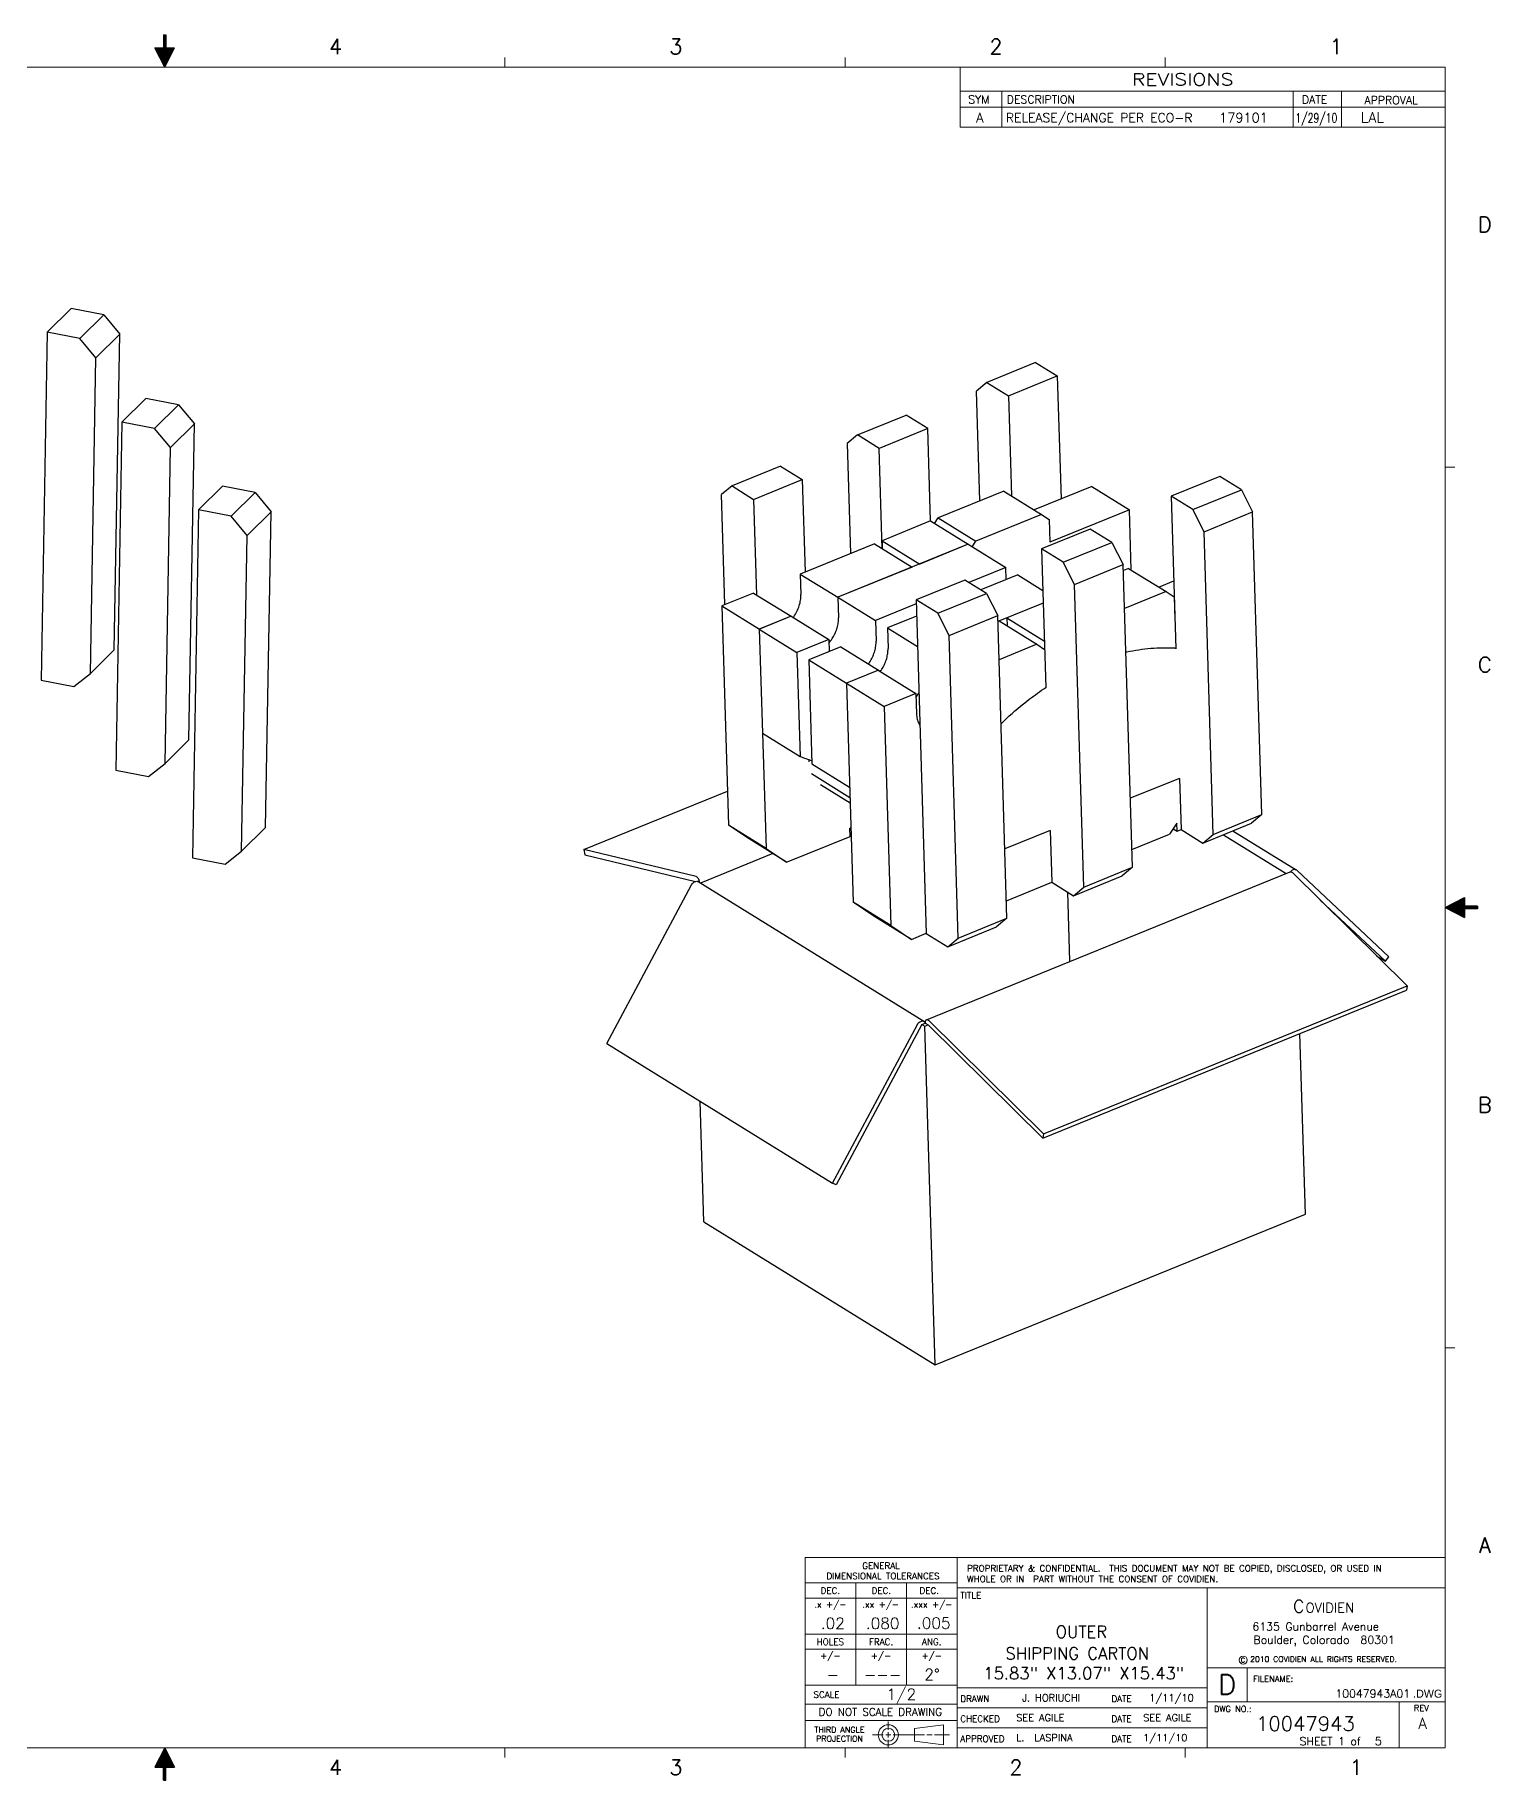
# Model space of a CAD drawing. Header units: inches. Extents: x 0.4 to 33.6, y 0.1 to 21.9.
# Drawn here: x 15.38 to 33.56, y 0.1 to 21.9 of the extents above; entities that cross this region are included whole.
import ezdxf
from ezdxf.enums import TextEntityAlignment as Align

# ---------------------------------------------------------------- set-up
doc = ezdxf.new("R2010")
doc.units = ezdxf.units.IN
doc.header["$LTSCALE"] = 1.87
doc.header["$MEASUREMENT"] = 0
doc.layers.get('0').update_dxf_attribs({"linetype": 'CONTINUOUS'})
for name, color, linetype in [('BRDR', 5, 'CONTINUOUS'), ('DIM', 7, 'CONTINUOUS'), ('DRAW', 7, 'CONTINUOUS'), ('Drawing Notes', 7, 'CONTINUOUS'), ('OBJECT', 7, 'CONTINUOUS')]:
    doc.layers.add(name, color=color, linetype=linetype)
doc.styles.add('ROMANS', font='ROMANS.shx')
doc.styles.add('SIMPLEX', font='simplex_.ttf')
doc.styles.get("Standard").update_dxf_attribs({"font": 'txt', "width": 0.8})

# ---------------------------------------------------------------- blocks, each defined once
blk = doc.blocks.new('AROW')
at = {"layer": 'BRDR'}
for p, q in [((0, 3.552713678800501e-15), (-0.07749389632481751, 0.1500000000000039)), ((-0.07749389632481751, 0.1500000000000039), (-0.009999999999999787, 0.1500000000000039)), ((-0.009999999999999787, 0.2500000000000036), (-0.009999999999999787, 0.1500000000000039)), ((-0.009999999999999787, 0.2500000000000036), (0.009999999999999787, 0.2500000000000036)), ((0, 0.1900000000000031), (0, 1.77635683940025e-15)), ((0, 0), (0, 0.1900000000000031)), ((0, 3.552713678800501e-15), (0.07749389632481751, 0.1500000000000021)), ((0.009999999999999787, 0.2500000000000036), (0.009999999999999787, 0.1500000000000039)), ((0.009999999999999787, 0.1500000000000039), (0.07749389632481751, 0.1500000000000021))]:
    blk.add_line(p, q, dxfattribs=at)
for points in [[(-0.07749389632481751, 0.1500000000000039), (0, 3.552713678800501e-15), (-0.009999999999999787, 0.1500000000000039)], [(-0.009999999999999787, 0.2500000000000036), (0.009999999999999787, 0.2500000000000036), (0.009999999999999787, 0.1500000000000039)], [(-0.009999999999999787, 0.2500000000000036), (-0.009999999999999787, 0.1500000000000039), (0.009999999999999787, 0.1500000000000039)], [(0.07749389632481751, 0.1500000000000021), (0, 3.552713678800501e-15), (-0.009999999999999787, 0.1500000000000039)]]:
    blk.add_solid(points, dxfattribs=at)
blk = doc.blocks.new('AROW1')
at = {"layer": 'OBJECT', "color": 5}
blk.add_line((-1.77635683940025e-15, -0.1200000000000045), (-1.77635683940025e-15, -3.552713678800501e-15), dxfattribs=at)
at = {"layer": 'OBJECT', "xscale": -1.608466899655079, "yscale": 1.608466899655079, "zscale": 1.608466899655079, "rotation": 180}
blk.add_blockref('AROW', (0, 0), dxfattribs=at)
blk = doc.blocks.new('ANSI_D1')
at = {"layer": 'DIM', "lineweight": 0}
for p, q in [((26.94, 21.2), (33, 21.2)), ((27.45709931962055, 21.2), (27.45709931962055, 20.75)), ((31.10097135628498, 21.2), (31.10097135628498, 20.75)), ((31.70097135628498, 21.2), (31.70097135628498, 20.75)), ((26.94, 21), (33, 21)), ((25, 2.56188119359373), (26.9, 2.56188119359373)), ((25.6334, 2.56188119359373), (25.6334, 1.921881193593729)), ((26.2667, 2.56188119359373), (26.2667, 1.921881193593729)), ((25, 2.371881193593731), (26.9, 2.371881193593731)), ((25, 1.921881193593729), (26.9, 1.921881193593729)), ((25.6334, 1.921881193593729), (25.6334, 1.28188119359373)), ((26.2667, 1.921881193593729), (26.2667, 1.28188119359373)), ((25, 1.73188119359373), (26.9, 1.73188119359373)), ((30.525, 1.5), (30.525, 1.075)), ((25, 1.28188119359373), (26.9, 1.28188119359373)), ((25, 1.046233312492808), (26.9, 1.046233312492808)), ((26.9, 1.000000000000001), (30.025, 1)), ((30.025, 1.075), (33, 1.075)), ((32.425, 0.5), (32.425, 1.073403338305923)), ((25, 0.8429451563580921), (26.9, 0.8429451563580921)), ((25.8416427711709, 0.6633615194820406), (25.9783303209842, 0.6633615194820406)), ((26.0080193710712, 0.6633615194820406), (26.07344871615703, 0.6633615194820406)), ((26.04073404361412, 0.7257652421119625), (26.04073404361412, 0.8288583528060327)), ((26.04073404361412, 0.6633615194820406), (26.04073404361412, 0.6960761920249512)), ((26.04073404361412, 0.6633615194820406), (26.04073404361412, 0.63064684693913)), ((26.10313776624404, 0.6633615194820406), (26.4917762310331, 0.6633615194820406)), ((26.36766287613018, 0.7429980284593283), (26.73231425418509, 0.7891033706050905)), ((26.36766287613018, 0.7429980284593283), (26.36766287613018, 0.5837250105047529)), ((26.52146528112011, 0.6633615194820406), (26.58689462620594, 0.6633615194820406)), ((26.61658367629295, 0.6633615194820406), (26.80566367550527, 0.6633615194820406)), ((26.73231425418509, 0.7891033706050905), (26.73231425418509, 0.5376196683589916)), ((26.9, 0.7500000000000013), (30.025, 0.7500000000000004)), ((26.04073404361412, 0.6009577968521187), (26.04073404361412, 0.4978646861580494)), ((26.36766287613018, 0.5837250105047529), (26.73231425418509, 0.5376196683589916))]:
    blk.add_line(p, q, dxfattribs=at)
at = {"layer": 'DIM', "color": 5, "lineweight": 0}
for p, q in [((26.9, 2.88), (26.9, 0.5000000000000009)), ((30.025, 2.500000000000001), (26.9, 2.500000000000001)), ((30.025, 1.5), (30.025, 0.5)), ((26.9, 1.250000000000001), (30.025, 1.25))]:
    blk.add_line(p, q, dxfattribs=at)
at = {"layer": 'DIM', "color": 7, "lineweight": 0}
blk.add_circle((30.4749477442268, 1.596712899992379), 0.05, dxfattribs=at)
at = {"layer": 'DIM', "lineweight": 0}
for radius in [0.1257418511230494, 0.07963650897728743]:
    blk.add_circle((26.04073404361412, 0.6633615194820406), radius, dxfattribs=at)
at = {"layer": 'Drawing Notes', "color": 5, "lineweight": 0}
for p, q in [((30.025, 2.500000000000001), (33, 2.500000000000001)), ((30.025, 2.500000000000001), (30.025, 1.5)), ((30.025, 1.5), (33, 1.5))]:
    blk.add_line(p, q, dxfattribs=at)
at = {"layer": 'OBJECT', "color": 5, "lineweight": 0}
for p, q in [((21.25, 21.5), (21.25, 21.62)), ((21.25, 21.5), (21.25, 21.62)), ((25.5, 21.5), (25.5, 21.62)), ((25.5, 21.5), (25.5, 21.62)), ((29.5, 21.5), (29.5, 21.62)), ((29.5, 21.5), (29.5, 21.62)), ((33, 21.5), (1, 21.5)), ((33, 21.5), (1, 21.5)), ((26.94, 21.5), (26.94, 20.75)), ((33, 0.5), (33, 21.5)), ((33, 0.5), (33, 21.5)), ((26.94, 20.75), (33, 20.75)), ((33, 16.5), (33.12, 16.5)), ((33, 16.5), (33.12, 16.5)), ((33, 5.500000000000001), (33.12, 5.500000000000001)), ((33, 5.500000000000001), (33.12, 5.500000000000001)), ((25, 2.88), (33, 2.88)), ((25, 2.88), (33, 2.88)), ((25, 2.88), (25, 0.5)), ((25, 2.88), (25, 0.5)), ((1, 0.5), (33, 0.5)), ((1, 0.5), (33, 0.5)), ((21.25, 0.379999999999999), (21.25, 0.5)), ((21.25, 0.379999999999999), (21.25, 0.5)), ((25.5, 0.379999999999999), (25.5, 0.5)), ((25.5, 0.379999999999999), (25.5, 0.5)), ((29.75, 0.379999999999999), (29.75, 0.5)), ((29.75, 0.379999999999999), (29.75, 0.5))]:
    blk.add_line(p, q, dxfattribs=at)
at = {"layer": 'OBJECT', "color": 5, "lineweight": 0, "xscale": -1}
for p, rotation in [((17, 21.5), 180), ((17, 21.5), 180), ((32.99999999999999, 11), 90), ((32.99999999999999, 11), 90)]:
    blk.add_blockref('AROW1', p, dxfattribs=dict(at, rotation=rotation))
at = {"layer": 'OBJECT', "color": 5, "lineweight": 0}
blk.add_blockref('AROW1', (17, 0.5), dxfattribs=at)
blk.add_blockref('AROW1', (17, 0.5), dxfattribs=at)
at = {"color": 7, "lineweight": 0, "style": 'ROMANS'}
for s, height, p in [('C', 0.156, (31.0976194277794, 2.191069618805364)), ('OVIDIEN', 0.12, (31.2536194277794, 2.191069618805364))]:
    blk.add_text(s, height=height, dxfattribs=at).set_placement(p)
at = {"layer": 'DIM', "lineweight": 0, "style": 'SIMPLEX', "width": 1.25}
blk.add_text('REVISIONS', height=0.15, dxfattribs=at).set_placement((29.71776512273047, 21.27126629200048), align=Align.CENTER)
at = {"layer": 'DIM', "lineweight": 0}
for s, height, style, p in [('SYM', 0.1, 'SIMPLEX', (27.03932744165033, 21.04615842014828)), ('RELEASE/CHANGE PER ECO-R', 0.113326357430342, 'ROMANS', (27.51048221982403, 20.81105165996645)), ('DESCRIPTION', 0.1, 'SIMPLEX', (27.52088396240034, 21.04615842014828)), ('DATE', 0.1, 'SIMPLEX', (31.20865542588055, 21.04333858796129)), ('APPROVAL', 0.1, 'SIMPLEX', (31.98972833612609, 21.03652979379295)), ('6135 Gunbarrel Avenue', 0.1, 'ROMANS', (30.59023656029455, 1.966367155277452)), ('Boulder, Colorado  80301', 0.1, 'ROMANS', (30.60266423040123, 1.800145734016761))]:
    blk.add_text(s, height=height, dxfattribs=dict(at, style=style)).set_placement(p)
at = {"layer": 'DIM', "color": 7, "lineweight": 0, "style": 'SIMPLEX'}
for s, height, p in [('DIMENSIONAL TOLERANCES', 0.08, (25.97411053817138, 2.607816748260888)), ('GENERAL', 0.08, (25.95, 2.735498604407721)), ('DEC.', 0.08, (25.3167, 2.424972189647778)), ('DEC.', 0.08, (25.95369346327874, 2.424972189647778)), ('DEC.', 0.08, (26.55221082446753, 2.424972189647778)), ('.x +/-', 0.08, (25.3167, 2.252862898723468)), ('.xx +/-', 0.08, (25.94514322587219, 2.252862898723468)), ('.xxx +/-', 0.08, (26.58213672291137, 2.252862898723468)), ('HOLES', 0.08, (25.3167, 1.784972189647778)), ('FRAC.', 0.08, (25.95005, 1.784972189647778)), ('ANG.', 0.08, (26.58335, 1.784972189647778)), ('+/-', 0.08, (25.3167, 1.612862898723468)), ('+/-', 0.08, (25.95005, 1.612862898723468)), ('+/-', 0.08, (26.58335, 1.612862898723468)), ('SCALE', 0.08, (25.26870265494739, 1.126058866770579)), ('DO NOT SCALE DRAWING', 0.09439473710432182, (25.94157023495762, 0.9021144650929056)), ('DWG NO.:', 0.075, (30.34478650145299, 0.9489190261087472)), ('REV', 0.075, (32.7007444806422, 0.9606665233683991)), ('THIRD ANGLE', 0.0728044783797373, (25.43120231583998, 0.6906452772329263)), ('PROJECTION', 0.0728044783797373, (25.43120231583998, 0.5784233718108966))]:
    blk.add_text(s, height=height, dxfattribs=at).set_placement(p, align=Align.CENTER)
at = {"layer": 'DIM', "color": 7, "lineweight": 0}
for s, height, style, p in [('TITLE', 0.08, 'SIMPLEX', (26.94225223624228, 2.367384610785604)), ('C', 0.06, 'ROMANS', (30.44373560563859, 1.567422521742339)), ('2010 COVIDIEN ALL RIGHTS RESERVED.', 0.07, 'ROMANS', (30.56182058796362, 1.574122833068837)), ('FILENAME:', 0.075, 'SIMPLEX', (30.6, 1.325)), ('DRAWN', 0.08, 'SIMPLEX', (26.94047862008761, 1.073657778309221)), ('DATE', 0.08, 'SIMPLEX', (28.82819568053323, 1.07365777830922)), ('CHECKED', 0.08, 'SIMPLEX', (26.94047862008761, 0.8236577783092209)), ('DATE', 0.08, 'SIMPLEX', (28.82819568053323, 0.82365777830922)), ('APPROVED', 0.08, 'SIMPLEX', (26.94047862008761, 0.5736577783092209)), ('DATE', 0.08, 'SIMPLEX', (28.82819568053323, 0.5736577783092192)), ('SHEET 1 of', 0.1, 'SIMPLEX', (31.17915236250758, 0.5337200161505677))]:
    blk.add_text(s, height=height, dxfattribs=dict(at, style=style)).set_placement(p)
at = {"layer": 'DIM', "lineweight": 0}
blk.add_text('.DWG', height=0.1, dxfattribs=at).set_placement((32.59816627323848, 1.127791402878441))
at = {"layer": 'DIM', "color": 1, "lineweight": 0, "insert": (27.02484728343485, 2.784108661648425), "char_height": 0.08, "width": 5.962999999999999, "attachment_point": 1, "style": 'ROMANS'}
blk.add_mtext('PROPRIETARY & CONFIDENTIAL.  THIS DOCUMENT MAY NOT BE COPIED, DISCLOSED, OR USED IN WHOLE OR IN  PART WITHOUT THE CONSENT OF COVIDIEN.', dxfattribs=at)
at = {"layer": 'DIM', "lineweight": 0}
for tag, p, height, style in [('ECO#', (30.17481511789652, 20.80922642750062), 0.1180482889899396, 'ROMANS'), ('INI', (31.94361387368701, 20.80795546464217), 0.1302147418458812, 'ROMANS'), ('DRAWN_BY', (27.65069650442319, 1.08125002198596), 0.09, 'SIMPLEX'), ('D_DATE', (29.23928122468704, 1.08125002198596), 0.09, 'SIMPLEX'), ('CHECKED', (27.63782899050397, 0.8331121125364657), 0.09, 'ROMANS'), ('C_DATE', (29.22403806381429, 0.8331121125364657), 0.09, 'ROMANS'), ('APPROVED', (27.63782899050397, 0.5831121125364657), 0.09, 'ROMANS'), ('A_DATE', (29.22403806381429, 0.5831121125364657), 0.09, 'ROMANS'), ('SHT_NO', (32.12050562288032, 0.5349792369490989), 0.1, 'SIMPLEX')]:
    blk.add_attdef(tag, p, '', height=height, dxfattribs=dict(at, style=style))
for tag, height, style, p in [('REV', 0.120569205412853, 'ROMANS', (27.1855864701081, 20.80812567653149)), ('TITLE_1', 0.15, 'SIMPLEX', (28.45308122468704, 2.136250021985959)), ('DTOL_X', 0.14, 'SIMPLEX', (25.34738755440003, 1.987142934041151)), ('DTOL_XX', 0.14, 'SIMPLEX', (25.97028006492263, 1.987142934041151)), ('DTOL_XXX', 0.14, 'SIMPLEX', (26.60858689585017, 1.989450348360751)), ('TITLE_2', 0.15, 'SIMPLEX', (28.45308122468704, 1.876250021985959)), ('TITLE_3', 0.15, 'SIMPLEX', (28.45308122468704, 1.606250021985959)), ('HTOL', 0.14, 'SIMPLEX', (25.34950583116417, 1.346622208082211)), ('FTOL', 0.14, 'SIMPLEX', (25.96891441858907, 1.346622208082211)), ('ATOL', 0.14, 'SIMPLEX', (26.5867947771494, 1.346622183717467)), ('TITLE_4', 0.15, 'SIMPLEX', (28.4815597904457, 1.357158615021513)), ('D_SCALE', 0.14, 'SIMPLEX', (26.20295493969942, 1.098683859992148)), ('DWG-NO', 0.18, 'ROMANS', (31.25225756348663, 0.7143098591774222))]:
    blk.add_attdef(tag, text='', height=height, dxfattribs=dict(at, style=style)).set_placement(p, align=Align.CENTER)
at = {"layer": 'DIM', "lineweight": 0, "style": 'ROMANS', "width": 4.327579837969019}
blk.add_attdef('DATE', text='', height=0.1157464371963389, dxfattribs=at).set_placement((31.12711316968959, 20.80692107250643), (31.65186759132806, 20.80692107250643), align=Align.FIT)
at = {"layer": 'DIM', "lineweight": 0, "style": 'ROMANS'}
blk.add_attdef('ACAD_REF', text='', height=0.1, dxfattribs=at).set_placement((32.5600457558259, 1.128341195650579), align=Align.RIGHT)
at = {"layer": 'DIM', "color": 7, "lineweight": 0, "style": 'ROMANS'}
blk.add_attdef('REV', text='', height=0.14, dxfattribs=at).set_placement((32.71558122468704, 0.7368190903122351), align=Align.CENTER)
at = {"layer": 'OBJECT', "color": 5, "lineweight": 0, "style": 'SIMPLEX'}
for s, height, p in [('4', 0.19, (19.13575512677626, 21.66164577866073)), ('4', 0.19, (19.13575512677626, 21.66164577866073)), ('3', 0.19, (23.38575512677626, 21.66164577866073)), ('3', 0.19, (23.38575512677626, 21.66164577866073)), ('2', 0.19, (27.38575512677626, 21.66164577866073)), ('2', 0.19, (27.38575512677626, 21.66164577866073)), ('1', 0.19, (31.63575512677626, 21.66164577866073)), ('1', 0.19, (31.63575512677626, 21.66164577866073)), ('D', 0.19, (33.49429739010917, 19.43868140870259)), ('D', 0.19, (33.49429739010917, 19.43868140870259)), ('C', 0.19, (33.49429739010917, 13.93868140870259)), ('C', 0.19, (33.49429739010917, 13.93868140870259)), ('B', 0.19, (33.49429739010917, 8.438681408702587)), ('B', 0.19, (33.49429739010917, 8.438681408702587)), ('A', 0.19, (33.49429739010917, 2.938681408702586)), ('A', 0.19, (33.49429739010917, 2.938681408702586)), ('D', 0.25, (30.275, 1.165876479732153)), ('4', 0.19, (19.13575512677626, 0.1616457786607342)), ('4', 0.19, (19.13575512677626, 0.1616457786607342)), ('3', 0.19, (23.38575512677626, 0.1616457786607342)), ('3', 0.19, (23.38575512677626, 0.1616457786607342)), ('2', 0.19, (27.63575512677626, 0.1616457786607342)), ('2', 0.19, (27.63575512677626, 0.1616457786607342)), ('1', 0.19, (31.88575512677626, 0.1616457786607342)), ('1', 0.19, (31.88575512677626, 0.1616457786607342))]:
    blk.add_text(s, height=height, dxfattribs=at).set_placement(p, align=Align.CENTER)

msp = doc.modelspace()

# ---------------------------------------------------------------- linework, layer by layer
at = {"layer": 'DRAW', "linetype": 'Continuous'}
for p, q in [((15.83161185432193, 18.48253422007575), (15.53296105482192, 18.18650770507574)), ((16.23929408907191, 18.40375714342575), (15.83161185432193, 18.48253422007575)), ((15.94064328942193, 18.10773062827575), (16.23929408907191, 18.40375714342575)), ((16.23929408907191, 18.40375714342575), (16.43961154332192, 18.16401534787575)), ((15.53296105482192, 18.18650770507574), (15.45651548592193, 13.83986077162574)), ((15.94064328942193, 18.10773062827575), (15.53296105482192, 18.18650770507574)), ((16.14096074382193, 17.86798883272574), (15.94064328942193, 18.10773062827575)), ((16.14096074382193, 17.86798883272574), (16.43961154332192, 18.16401534787575)), ((16.37021330052193, 14.21807492872574), (16.43961154332192, 18.16401534787575)), ((16.07156250087193, 13.92204841357575), (16.14096074382193, 17.86798883272574)), ((27.88108279939964, 17.80844223614109), (27.27318404734964, 17.56115284529109)), ((27.88108279939964, 17.80844223614109), (28.15169425234965, 17.64099752444109)), ((27.27318404734964, 17.56115284529109), (27.14372996959965, 17.45284185734109)), ((27.18557457499966, 16.07962894874109), (27.14372996959965, 17.45284185734109)), ((27.27318404734964, 17.56115284529109), (27.54379550029964, 17.39370813359109)), ((27.54379550029964, 17.39370813359109), (28.15169425234965, 17.64099752444109)), ((28.15169425234965, 17.64099752444109), (28.19857477564965, 16.10252108039109)), ((16.76436820842193, 17.36022427792575), (16.46571740877192, 17.06419776277575)), ((17.17205044302191, 17.28144720112574), (16.76436820842193, 17.36022427792575)), ((16.87339964352193, 16.98542068597575), (17.17205044302191, 17.28144720112574)), ((17.17205044302191, 17.28144720112574), (17.37236789742192, 17.04170540572574)), ((27.54379550029964, 17.39370813359109), (27.58193664739965, 16.14203148059109)), ((16.46571740877192, 17.06419776277575), (16.38927184002193, 12.71755082947575)), ((16.87339964352193, 16.98542068597575), (16.46571740877192, 17.06419776277575)), ((17.07371709777193, 16.74567889057575), (17.37236789742192, 17.04170540572574)), ((17.30296965447193, 13.09576498657575), (17.37236789742192, 17.04170540572574)), ((25.65556873654966, 16.90388898539109), (26.26346748874965, 17.15117837624108)), ((26.53407894154964, 16.98373366454108), (26.26346748874965, 17.15117837624108)), ((17.07371709777193, 16.74567889057575), (16.87339964352193, 16.98542068597575)), ((25.65556873654966, 16.90388898539109), (25.52611465879965, 16.79557799744109)), ((25.52611465879965, 16.79557799744109), (25.56798249694966, 15.42160266044109)), ((25.92618018949965, 16.73644427369109), (25.65556873654966, 16.90388898539109)), ((26.53407894154964, 16.98373366454108), (25.92618018949965, 16.73644427369109)), ((26.56926849049965, 15.82891950809109), (26.53407894154964, 16.98373366454108)), ((17.00431885497192, 12.79973847142575), (17.07371709777193, 16.74567889057575)), ((25.96429771579965, 15.48554278469109), (25.92618018949965, 16.73644427369109)), ((24.69591293809965, 16.51350703934109), (24.08801418589965, 16.26621764864109)), ((24.69591293809965, 16.51350703934109), (24.96652439104965, 16.34606232764109)), ((30.18125691649964, 16.38592461509108), (29.57335816429964, 16.13863522424109)), ((30.45186836944965, 16.21847990339108), (30.18125691649964, 16.38592461509108)), ((17.72172117222193, 16.26307606867574), (17.42307037257192, 15.96704955352575)), ((18.12940340682193, 16.18429899187574), (17.72172117222193, 16.26307606867574)), ((17.83075260732193, 15.88827247672575), (18.12940340682193, 16.18429899187574)), ((18.12940340682193, 16.18429899187574), (18.32972086122192, 15.94455719647574)), ((24.08801418589965, 16.26621764864109), (23.95856010814965, 16.15790666054109)), ((24.00042794629965, 14.78393132369109), (23.95856010814965, 16.15790666054109)), ((24.08801418589965, 16.26621764864109), (24.35862563884965, 16.09877293694109)), ((24.35862563884965, 16.09877293694109), (24.96652439104965, 16.34606232764109)), ((24.96652439104965, 16.34606232764109), (25.00171393984964, 15.19124817119109)), ((27.48556465834965, 16.20166302884109), (26.66266564849965, 15.86691288479109)), ((27.48556465834965, 16.20166302884109), (27.95569472479965, 15.91076331779109)), ((28.58295077944965, 16.25888282234109), (27.86505559789966, 15.96684757559109)), ((28.58295077944965, 16.25888282234109), (29.05308084589965, 15.96798311129109)), ((29.57335816429964, 16.13863522424109), (29.63140276489964, 14.23378766189109)), ((29.84396961724965, 15.97119051254109), (29.57335816429964, 16.13863522424109)), ((29.84396961724965, 15.97119051254109), (30.45186836944965, 16.21847990339108)), ((30.45186836944965, 16.21847990339108), (30.59302574449966, 15.94272420359109)), ((17.42307037257192, 15.96704955352575), (17.34662480382193, 11.62040262022574)), ((17.83075260732193, 15.88827247672575), (17.42307037257192, 15.96704955352575)), ((18.03107006172193, 15.64853068132575), (18.32972086122192, 15.94455719647574)), ((18.26032261827192, 11.99861677732575), (18.32972086122192, 15.94455719647574)), ((24.35862563884965, 16.09877293694109), (24.39497165329964, 14.90600709074109)), ((29.05308084589965, 15.96798311129109), (28.06073506144966, 15.56430308459109)), ((29.07596269549963, 15.21707027924109), (29.05308084589965, 15.96798311129109)), ((29.98512699244966, 15.69543481274109), (29.84396961724965, 15.97119051254109)), ((29.98512699244966, 15.69543481274109), (30.59302574449966, 15.94272420359109)), ((30.70827346939964, 12.16064377019109), (30.59302574449966, 15.94272420359109)), ((18.03107006172193, 15.64853068132575), (17.83075260732193, 15.88827247672575)), ((26.56926849049965, 15.82891950809109), (25.96284074359965, 15.58222851284109)), ((26.56926849049965, 15.82891950809109), (27.03939855694966, 15.53801979704109)), ((26.61863146579964, 15.79837546019109), (26.66266564849965, 15.86691288479109)), ((26.66266564849965, 15.86691288479109), (27.13279571494964, 15.57601317374109)), ((27.95569472479965, 15.91076331779109), (27.13279571494964, 15.57601317374109)), ((27.95569472479965, 15.91076331779109), (28.05214227349965, 15.84629229944109)), ((28.56366483844965, 15.72789832664109), (27.95576608639964, 15.48060893579109)), ((28.05214227349965, 15.84629229944109), (28.06073506144966, 15.56430308459109)), ((28.83427629139965, 15.56045361494109), (28.56366483844965, 15.72789832664109)), ((17.96167181877193, 11.70259026217574), (18.03107006172193, 15.64853068132575)), ((25.86944358559963, 15.54423513614109), (24.94123927999964, 15.16664745974109)), ((27.03806522539966, 15.53833362584109), (25.41008271364965, 14.87608057424109)), ((25.86944358559963, 15.54423513614109), (26.33957365204964, 15.25333542509109)), ((25.96284074359965, 15.58222851284109), (25.96581557464965, 15.48460358774109)), ((25.96284074359965, 15.58222851284109), (26.43297081004965, 15.29132880179109)), ((27.03939855694966, 15.53801979704109), (26.43297081004965, 15.29132880179109)), ((27.03806522539966, 15.53833362584109), (27.50819529199966, 15.24743391479109)), ((27.08852652694966, 15.50710997279109), (27.13279571494964, 15.57601317374109)), ((28.22637753919965, 15.31316422409109), (28.83427629139965, 15.56045361494109)), ((28.83427629139965, 15.56045361494109), (28.97543366659965, 15.28469791529109)), ((30.10037471719965, 11.91335437949109), (29.98512699244966, 15.69543481274109)), ((27.95576608639964, 15.48060893579109), (28.00866978769965, 13.74447007724109)), ((28.22637753919965, 15.31316422409109), (27.95576608639964, 15.48060893579109)), ((28.36753491439966, 15.03740852444109), (28.22637753919965, 15.31316422409109)), ((28.36753491439966, 15.03740852444109), (28.97543366659965, 15.28469791529109)), ((29.09068139134964, 11.50261748189109), (28.97543366659965, 15.28469791529109)), ((24.94123927999964, 15.16664745974109), (24.94904876719965, 14.91036380324109)), ((24.94123927999964, 15.16664745974109), (25.41136934659965, 14.87574774884109)), ((26.33957365204964, 15.25333542509109), (25.41136934659965, 14.87574774884109)), ((26.99611028794964, 15.09022698989109), (26.38821153574965, 14.84293759904109)), ((27.26672174074965, 14.92278227819109), (26.99611028794964, 15.09022698989109)), ((27.50819529199966, 15.24743391479109), (27.04594270489965, 15.05939246834109)), ((27.65726092279964, 15.15519742109109), (27.19500833569965, 14.96715597449109)), ((27.51279668164965, 15.09643027589109), (27.50819529199966, 15.24743391479109)), ((27.65726092279964, 15.15519742109109), (27.97160907964965, 14.96068999754108)), ((29.04368715709966, 15.23704123079109), (28.97770378234964, 15.21019960874109)), ((29.04368715709966, 15.23704123079109), (29.51381722369965, 14.94614151974109)), ((29.60572407394965, 15.07648433354109), (29.42317809679965, 15.00222577754108)), ((24.35750704249966, 14.92918885514108), (23.95975189594964, 14.76738456194109)), ((24.35750704249966, 14.92918885514108), (24.82763710909965, 14.63828914409109)), ((25.41008271364965, 14.87608057424109), (25.41791797204964, 14.61895118159109)), ((25.41008271364965, 14.87608057424109), (25.88021278009963, 14.58518086319109)), ((26.38821153574965, 14.84293759904109), (26.51516255794964, 10.67679047789109)), ((26.65882298869965, 14.67549288734109), (26.38821153574965, 14.84293759904109)), ((26.65882298869965, 14.67549288734109), (27.26672174074965, 14.92278227819109)), ((27.26672174074965, 14.92278227819109), (27.40787911594965, 14.64702657839109)), ((28.48278263929964, 11.25532809104109), (28.36753491439966, 15.03740852444109)), ((29.51381722369965, 14.94614151974109), (28.99221585739965, 14.73395736299109)), ((29.51381722369965, 14.94614151974109), (29.61026477239965, 14.88167050139109)), ((29.61026477239965, 14.88167050139109), (29.61885756034965, 14.59968128654108)), ((23.95975189594964, 14.76738456194109), (24.04318220839965, 12.02945500214109)), ((23.95975189594964, 14.76738456194109), (24.42988196239966, 14.47648485104109)), ((24.82887219934965, 14.63964779084109), (24.42854863084965, 14.47679867984109)), ((24.82763710909965, 14.63828914409109), (24.42988196239966, 14.47648485104109)), ((24.82887219934965, 14.63964779084109), (25.29900226594965, 14.34874807979109)), ((26.38974977344964, 14.79245730884109), (25.88021278009963, 14.58518086319109)), ((26.39435116309965, 14.64145367009109), (26.02927841089964, 14.49294436949109)), ((26.79998036374965, 14.39973718769109), (26.65882298869965, 14.67549288734109)), ((26.79998036374965, 14.39973718769109), (27.40787911594965, 14.64702657839109)), ((27.52312684069965, 10.86494614514109), (27.40787911594965, 14.64702657839109)), ((27.97641778879964, 14.80288276109109), (27.41014923169964, 14.57252827199109)), ((27.52096324234964, 14.61760671494109), (27.52393807354965, 14.51998178984109)), ((27.52096324234964, 14.61760671494109), (27.99109330894964, 14.32670700389109)), ((24.42854863084965, 14.47679867984109), (24.46809649099965, 13.17895798124109)), ((24.42854863084965, 14.47679867984109), (24.89867869744965, 14.18589896879109)), ((25.88021278009963, 14.58518086319109), (25.88804803849964, 14.32805147054109)), ((26.02927841089964, 14.49294436949109), (26.03711366929965, 14.23581497684109)), ((26.02927841089964, 14.49294436949109), (26.40597924469964, 14.25985533419109)), ((26.91522808864965, 10.61765675429109), (26.79998036374965, 14.39973718769109)), ((27.42756608434964, 14.57961333809109), (27.89769615094965, 14.28871362704109)), ((29.62023614914964, 14.60024208779109), (29.61885756034965, 14.59968128654108)), ((16.07156250087193, 13.92204841357575), (16.37021330052193, 14.21807492872574)), ((25.29900226594965, 14.34874807979109), (24.89867869744965, 14.18589896879109)), ((24.89867869744965, 14.18589896879109), (24.93822655744966, 12.88805827034109)), ((25.44806789674964, 14.25651158609109), (25.04774432824964, 14.09366247509109)), ((25.29900226594965, 14.34874807979109), (25.30360365559965, 14.19774444089109)), ((25.44806789674964, 14.25651158609109), (25.91819796319965, 13.96561187504109)), ((27.89769615094965, 14.28871362704109), (27.42466130674965, 14.09628602624109)), ((27.89769615094965, 14.28871362704109), (27.99421710379965, 14.22419354129109)), ((27.99109330894964, 14.32670700389109), (27.99421710379965, 14.22419354129109)), ((25.04774432824964, 14.09366247509109), (25.08729218824964, 12.79582177649109)), ((25.04774432824964, 14.09366247509109), (25.98800446129965, 13.51186305299109)), ((25.91819796319965, 13.96561187504109), (25.51787439469964, 13.80276276404109)), ((25.91562954139965, 13.96456705724109), (26.38575960784964, 13.67366734619109)), ((25.91819796319965, 13.96561187504109), (25.91827977109966, 13.96292718959109)), ((15.45651548592193, 13.83986077162574), (15.86419772067192, 13.76108369482574)), ((15.86419772067192, 13.76108369482574), (16.07156250087193, 13.92204841357575)), ((25.51787439469964, 13.80276276404109), (25.60130470729964, 11.06483320424109)), ((26.38575960784964, 13.67366734619109), (25.98800446129965, 13.51186305299109)), ((26.38575960784964, 13.67366734619109), (26.39356909504965, 13.41738368954109)), ((25.98800446129965, 13.51186305299109), (26.07143477374965, 10.77393349319109)), ((17.00431885497192, 12.79973847142575), (17.30296965447193, 13.09576498657575)), ((24.46809649099965, 13.17895798124109), (24.93822655744966, 12.88805827034109)), ((24.46944569884965, 13.17812313959109), (24.51331227484965, 11.73855529124109)), ((16.38927184002193, 12.71755082947575), (16.79695407462192, 12.63877375267574)), ((16.79695407462192, 12.63877375267574), (17.00431885497192, 12.79973847142575)), ((25.56150881239966, 12.37081365269109), (25.08071582734964, 12.66831119729109)), ((25.08729218824964, 12.79582177649109), (25.55742225484965, 12.50492206559109)), ((22.23758034754965, 11.72513076089109), (24.03023414734965, 12.45437105714109)), ((25.56356573539964, 12.30331168454109), (25.19281865389964, 12.53271675044109)), ((29.68079200414964, 12.61298277404109), (29.06440381969964, 12.36496760669109)), ((29.68079200414964, 12.61298277404109), (29.70030918649964, 11.97248810309109)), ((17.96167181877193, 11.70259026217574), (18.26032261827192, 11.99861677732575)), ((24.51331227484965, 11.73855529124109), (24.04318220839965, 12.02945500214109)), ((24.30060358969964, 11.85737993309109), (24.04318220839965, 12.02945500214109)), ((29.64616477219965, 12.05510291819109), (29.55589140889965, 11.91459607874109)), ((29.64928856689965, 11.95258945544109), (29.64616477219965, 12.05510291819109)), ((29.97092063944964, 11.80504339139109), (30.57881939164965, 12.05233278224109)), ((30.10037471719965, 11.91335437949109), (30.70827346939964, 12.16064377019109)), ((30.70827346939964, 12.16064377019109), (30.57881939164965, 12.05233278224109)), ((24.77073365614965, 11.56648022219109), (24.30060358969964, 11.85737993309109)), ((24.77073365614965, 11.56648022219109), (25.56360547969965, 11.88901549559109)), ((25.56360547969965, 11.88901549559109), (25.56048168484964, 11.99152895819109)), ((25.57332806359965, 11.98294170914109), (25.56048168484964, 11.99152895819109)), ((25.56063064864964, 11.98664042069109), (25.57345720114966, 11.97870380759109)), ((28.06298444179964, 11.96202802949109), (27.49664045029964, 11.73414906734109)), ((28.06298444179964, 11.96202802949109), (28.08271710859966, 11.31446181479109)), ((29.08397733079965, 11.72262439844109), (29.55589140889965, 11.91459607874109)), ((29.59992559159965, 11.98313350334109), (29.64928856689965, 11.95258945544109)), ((29.64928856689965, 11.95258945544109), (29.70001033594965, 11.97322275224109)), ((29.70030918649964, 11.97248810309109), (29.97092063944964, 11.80504339139109)), ((29.97092063944964, 11.80504339139109), (30.10037471719965, 11.91335437949109)), ((30.22777969669965, 11.90953204109109), (31.00961787019965, 11.42575847519109)), ((30.34693147924965, 11.95800223724109), (31.13734504429964, 11.46892252499109)), ((17.34662480382193, 11.62040262022574), (17.75430703842192, 11.54162554342574)), ((17.75430703842192, 11.54162554342574), (17.96167181877193, 11.70259026217574)), ((22.23758034754965, 11.72513076089109), (22.25067809659965, 11.65841857064109)), ((23.63886335779966, 11.38704046589109), (22.23758034754965, 11.72513076089109)), ((22.25067809659965, 11.65841857064109), (23.63139697444964, 11.32528982414109)), ((24.59749310929964, 11.67367529129109), (23.69254638124965, 11.30554865129109)), ((24.51331227484965, 11.73855529124109), (24.77073365614965, 11.56648022219109)), ((26.51781029404965, 9.598519390791086), (31.06074145639965, 11.44655522864109)), ((28.35332856139964, 11.14701710309109), (28.96122731359964, 11.39430649394109)), ((28.48278263929964, 11.25532809104109), (29.09068139134964, 11.50261748189109)), ((29.09068139134964, 11.50261748189109), (28.96122731359964, 11.39430649394109)), ((31.08881655934965, 11.43631478774109), (32.52295691194965, 10.01994627314109)), ((31.14282000979966, 11.46472559219109), (31.13709698704965, 11.46898273259109)), ((32.29531515664965, 10.38475789139109), (31.14282000979966, 11.46472559219109)), ((22.52342821984964, 9.302489715891088), (23.58268915174964, 11.28218588534109)), ((26.48626777639965, 9.57689353139109), (23.66548737739964, 11.32229179754109)), ((27.51642278014965, 11.08495306154109), (28.08196750924964, 11.31501310214109)), ((28.08266712784965, 11.31610203014109), (28.08196750924964, 11.31501310214109)), ((28.08271710859966, 11.31446181479109), (28.35332856139964, 11.14701710309109)), ((28.31044434694964, 10.32775165424109), (28.28417577664964, 11.18980637894109)), ((28.35332856139964, 11.14701710309109), (28.48278263929964, 11.25532809104109)), ((26.07143477374965, 10.77393349319109), (25.60130470729964, 11.06483320424109)), ((25.85872608844965, 10.89275813519109), (25.60130470729964, 11.06483320424109)), ((31.43781250294964, 11.09164359464109), (32.25234983494965, 10.32836575199109)), ((26.32885615504964, 10.60185842414109), (25.85872608844965, 10.89275813519109)), ((26.07143477374965, 10.77393349319109), (26.32885615504964, 10.60185842414109)), ((26.78577401089965, 10.50934576619109), (27.39367276294964, 10.75663515704109)), ((26.91522808864965, 10.61765675429109), (27.52312684069965, 10.86494614514109)), ((27.52312684069965, 10.86494614514109), (27.39367276294964, 10.75663515704109)), ((26.32885615504964, 10.60185842414109), (26.51486370724965, 10.67752512704109)), ((26.51516255794964, 10.67679047789109), (26.78577401089965, 10.50934576619109)), ((26.78577401089965, 10.50934576619109), (26.91522808864965, 10.61765675429109)), ((32.14074223759965, 10.39742455109109), (32.25234983494965, 10.32836575199109)), ((32.25234983494965, 10.32836575199109), (32.29531515664965, 10.38475789139109)), ((27.97056843829964, 8.119154511591088), (32.51349960064965, 9.96719034944109)), ((27.98002574959965, 8.171910435291089), (32.52295691194965, 10.01994627314109)), ((32.52295691194965, 10.01994627314109), (32.51349960064965, 9.96719034944109)), ((25.34420861884964, 7.557091449741088), (26.40346955089964, 9.536787619191088)), ((26.46080606644964, 9.538785289041087), (25.38951648829964, 7.536608289591089)), ((26.46080606644964, 9.538785289041087), (26.50232110324965, 9.55567334489109)), ((26.46080606644964, 9.538785289041087), (26.49749914489964, 9.51608092124109)), ((26.49749914489964, 9.51608092124109), (26.53901418154964, 9.532968977241088)), ((26.62643377669965, 5.284837751391088), (26.49749914489964, 9.51608092124109)), ((26.50232110324965, 9.55567334489109), (26.53901418154964, 9.532968977241088)), ((27.97056843829964, 8.119154511591088), (26.53901418154964, 9.532968977241088)), ((26.54588539699964, 9.588278950041087), (27.98002574959965, 8.171910435291089)), ((31.25239501249965, 7.166649701241087), (31.18354273969964, 9.426172259241088)), ((22.52342821984964, 9.302489715891088), (25.34420861884964, 7.557091449741088)), ((23.73685385569964, 7.072806706941088), (23.69092400449964, 8.580084980391089)), ((27.98002574959965, 8.171910435291089), (27.97056843829964, 8.119154511591088)), ((25.38951648829964, 7.536608289591089), (25.34420861884964, 7.557091449741088)), ((23.73685385569964, 7.072806706941088), (26.62643377669965, 5.284837751391088)), ((26.62643377669965, 5.284837751391088), (31.25239501249965, 7.166649701241087))]:
    msp.add_line(p, q, dxfattribs=at)
for centre, radius, start, end in [((25.98604385449965, 13.96865442254109), 0.5259483261, 319.6987385113, 326.3494337725), ((25.99088803564965, 13.96583910344109), 0.52053111045, 319.5819124325, 326.2723563160999), ((25.55043323209964, 14.41230934664109), 1.64260109475, 248.1174224791999, 253.5768049982002), ((25.93885551889965, 12.84896759159109), 0.8906920662, 180.0343173844, 181.7408877716999), ((23.65736292079963, 11.25073519409109), 0.07932151905, 121.1061279297, 127.9635308223001), ((23.64725507164965, 11.29222492604109), 0.03513208095, 58.65916933879991, 63.35837026239994)]:
    msp.add_arc(centre, radius, start, end, dxfattribs=at)
for points, start_tangent, end_tangent in [([(24.85358031229965, 14.62434584954109), (24.85973367634964, 14.63301006944109), (24.89904517519965, 14.69938883204109), (24.92778612109965, 14.76979917299109), (24.94470039679964, 14.84116382264109), (24.94904876719965, 14.91036380324109)], (0.5871998759878552, 0.809441971755757), (-0.03045790734811962, 0.9995360503153319)), ([(25.30040420629964, 14.30539250189109), (25.31019798649965, 14.31743201729109), (25.34862070249965, 14.37320862764109), (25.37950704034964, 14.43332798849109), (25.40180520304964, 14.49574280714109), (25.41475585324965, 14.55832762184109), (25.41791797204964, 14.61895118159109)], (0.6426751252833615, 0.7661388146687361), (-0.03045790739778721, 0.9995360503138184)), ([(25.79289825844965, 14.04313946894109), (25.81875076894965, 14.08230891659109), (25.84963710694964, 14.14242827744109), (25.87193526949965, 14.20484309609109), (25.88488591969965, 14.26742791079109), (25.88804803849964, 14.32805147054109)], (0.5875125882179832, 0.8092150262355529), (-0.03045790742648739, 0.9995360503129437)), ([(25.94063843404964, 13.94908557119109), (25.96781639989965, 13.99007242289109), (25.99870273774965, 14.05019178374108), (26.02100090044964, 14.11260660239109), (26.03395155049964, 14.17519141709109), (26.03711366929965, 14.23581497684109)], (0.5909831828710779, 0.8066838770941008), (-0.030457907282671, 0.9995360503173261)), ([(29.00872750324965, 14.19077245964109), (29.01960076969964, 14.19319082084109), (29.32252206394966, 14.23924153064109), (29.61622597759966, 14.24235329834109), (29.63120598664965, 14.24133424724109)], (0.9756508871872133, 0.2193293102410254), (0.9974162708959735, -0.07183858678990139)), ([(27.44879837149966, 13.29659030804109), (27.51845514784964, 13.36233300914109), (27.80246318914964, 13.60157290094109), (28.00844400664965, 13.74877771889109)], (0.7194894614481115, 0.6945033584260818), (0.8328639809992018, 0.5534777223648316)), ([(26.39356909504965, 13.41738368954109), (26.40197667454965, 13.35337274924109), (26.42277275239964, 13.29734843444109), (26.43580163764965, 13.27563737714109)], (0.03045790736001719, -0.9995360503149692), (0.5653065364099926, -0.8248809125517076)), ([(23.67937455769964, 11.33520542444109), (23.67699366214963, 11.34257091824109), (23.66665966594964, 11.36338762544109), (23.65313559469964, 11.37916010189109), (23.63886335779966, 11.38704046589109)], (-0.2710841068926222, 0.962555664359329), (-0.9721060065408712, 0.2345419195946857)), ([(31.06076127874964, 11.44655539949109), (31.06142111074964, 11.44681263704109), (31.07448526414965, 11.44613326889109), (31.08881655934965, 11.43631478774109)], (0.9216206068842316, 0.3880920727950274), (0.7115014938396396, -0.7026845837671133)), ([(31.13711091664965, 11.46900604244109), (31.12332507964965, 11.47390155779109), (31.09941446539965, 11.47074163919109), (31.07558667409966, 11.45584033874109), (31.06745745304965, 11.44757451914109)], (-0.8584080667582148, 0.5129674365146628), (-0.6568813149557008, -0.7539939907333942)), ([(23.58268915174964, 11.28218588534109), (23.60115431404966, 11.30680377794109), (23.60856751294966, 11.31327247544109)], (0.4717747265698842, 0.8817191204515817), (0.789119754700466, 0.6142393773940877)), ([(23.61638344849965, 11.31865121744109), (23.62466962264966, 11.32293642674109), (23.64881094289965, 11.32754865929109), (23.66300860039964, 11.32362698729109)], (0.8568159916918487, 0.5156223001200723), (0.893695219567814, -0.4486745530132468)), ([(23.68272711754965, 11.31168945284109), (23.68227167464965, 11.32046864984109), (23.67937455769964, 11.33520542444109)], (0.01272713066604045, 0.9999190067925551), (-0.271084106666678, 0.9625556644229617)), ([(26.50694758909966, 9.58555055549109), (26.50905180349965, 9.590194387491088), (26.51783011639966, 9.598519561641087)], (0.3262340999652047, 0.9452890097847817), (0.9216206064783833, 0.3880920737588146)), ([(26.51783011639966, 9.598519561641087), (26.51848994839965, 9.598776799191088), (26.53155410179965, 9.598097431041086), (26.54588539699964, 9.588278950041087)], (0.9216206068842316, 0.3880920727950274), (0.7115014938396396, -0.7026845837671133)), ([(26.40346955089964, 9.536787619191088), (26.42193471304964, 9.56140551179109), (26.44545002164966, 9.577538160591088), (26.46959134204965, 9.582150393141088), (26.48630864599965, 9.57683256239109)], (0.4717747263779313, 0.8817191205542887), (0.853927980481313, -0.5203912029916595)), ([(26.48630864599965, 9.57683256239109), (26.48981676244966, 9.57437447129109), (26.50232110324965, 9.55567334489109)], (0.8539279815414063, -0.5203912012521155), (0.3162030338191049, -0.9486915417582229)), ([(26.50493240044965, 9.567408692391087), (26.50494382054966, 9.573899838291087), (26.50694758909966, 9.58555055549109)], (-0.04280101347488262, 0.9990836167436252), (0.3262341012904687, 0.9452890093274121)), ([(26.50690773799965, 9.552835298991088), (26.50493240044965, 9.567408692391087)], (-0.2184044148540454, 0.9758583460586183), (-0.04280101761770869, 0.9990836165661455))]:
    msp.add_spline(points, degree=3, dxfattribs=dict(at, start_tangent=start_tangent, end_tangent=end_tangent))

# ---------------------------------------------------------------- block references
at = {"lineweight": 0}
ref = msp.add_blockref('ANSI_D1', (0, 0), dxfattribs=at)
ref.add_attrib('TITLE_2', 'OUTER', dxfattribs={"layer": 'DIM', "lineweight": 0, "height": 0.15, "style": 'SIMPLEX'}).set_placement((28.45308122468704, 1.876250021985959), align=Align.CENTER)
ref.add_attrib('TITLE_3', 'SHIPPING CARTON ', dxfattribs={"layer": 'DIM', "lineweight": 0, "height": 0.15, "style": 'SIMPLEX'}).set_placement((28.45308122468704, 1.606250021985959), align=Align.CENTER)
ref.add_attrib('TITLE_4', '15.83" X13.07" X15.43"', dxfattribs={"layer": 'DIM', "lineweight": 0, "height": 0.15, "style": 'SIMPLEX'}).set_placement((28.4815597904457, 1.357158615021513), align=Align.CENTER)
ref.add_attrib('DRAWN_BY', ' J. HORIUCHI', (27.65069650442319, 1.08125002198596), dxfattribs={"layer": 'DIM', "lineweight": 0, "height": 0.09, "style": 'SIMPLEX'})
ref.add_attrib('D_DATE', ' 1/11/10', (29.23928122468704, 1.08125002198596), dxfattribs={"layer": 'DIM', "lineweight": 0, "height": 0.09, "style": 'SIMPLEX'})
ref.add_attrib('CHECKED', 'SEE AGILE', (27.63782899050397, 0.8331121125364657), dxfattribs={"layer": 'DIM', "lineweight": 0, "height": 0.09, "style": 'ROMANS'})
ref.add_attrib('C_DATE', 'SEE AGILE', (29.22403806381429, 0.8331121125364657), dxfattribs={"layer": 'DIM', "lineweight": 0, "height": 0.09, "style": 'ROMANS'})
ref.add_attrib('APPROVED', 'L.  LASPINA', (27.63782899050397, 0.5831121125364657), dxfattribs={"layer": 'DIM', "lineweight": 0, "height": 0.09, "style": 'ROMANS'})
ref.add_attrib('A_DATE', '1/11/10', (29.22403806381429, 0.5831121125364657), dxfattribs={"layer": 'DIM', "lineweight": 0, "height": 0.09, "style": 'ROMANS'})
ref.add_attrib('DWG-NO', '10047943', dxfattribs={"layer": 'DIM', "lineweight": 0, "height": 0.18, "style": 'ROMANS'}).set_placement((31.25225756348663, 0.7143098591774222), align=Align.CENTER)
ref.add_attrib('REV', 'A', dxfattribs={"layer": 'DIM', "color": 7, "lineweight": 0, "height": 0.14, "style": 'ROMANS'}).set_placement((32.71558122468704, 0.7368190903122351), align=Align.CENTER)
ref.add_attrib('SHT_NO', '5', (32.12050562288032, 0.5349792369490989), dxfattribs={"layer": 'DIM', "lineweight": 0, "height": 0.1, "style": 'SIMPLEX'})
ref.add_attrib('ACAD_REF', '10047943A01', dxfattribs={"layer": 'DIM', "lineweight": 0, "height": 0.1, "style": 'ROMANS'}).set_placement((32.5600457558259, 1.128341195650579), align=Align.RIGHT)
ref.add_attrib('DTOL_X', '.02', dxfattribs={"layer": 'DIM', "lineweight": 0, "height": 0.14, "style": 'SIMPLEX'}).set_placement((25.34738755440003, 1.987142934041151), align=Align.CENTER)
ref.add_attrib('DTOL_XX', '.080', dxfattribs={"layer": 'DIM', "lineweight": 0, "height": 0.14, "style": 'SIMPLEX'}).set_placement((25.97028006492263, 1.987142934041151), align=Align.CENTER)
ref.add_attrib('DTOL_XXX', '.005', dxfattribs={"layer": 'DIM', "lineweight": 0, "height": 0.14, "style": 'SIMPLEX'}).set_placement((26.60858689585017, 1.989450348360751), align=Align.CENTER)
ref.add_attrib('HTOL', '-', dxfattribs={"layer": 'DIM', "lineweight": 0, "height": 0.14, "style": 'SIMPLEX'}).set_placement((25.34950583116417, 1.346622208082211), align=Align.CENTER)
ref.add_attrib('FTOL', '---', dxfattribs={"layer": 'DIM', "lineweight": 0, "height": 0.14, "style": 'SIMPLEX'}).set_placement((25.96891441858907, 1.346622208082211), align=Align.CENTER)
ref.add_attrib('ATOL', '2%%d', dxfattribs={"layer": 'DIM', "lineweight": 0, "height": 0.14, "style": 'SIMPLEX'}).set_placement((26.5867947771494, 1.346622183717467), align=Align.CENTER)
ref.add_attrib('D_SCALE', '1/2', dxfattribs={"layer": 'DIM', "lineweight": 0, "height": 0.14, "style": 'SIMPLEX'}).set_placement((26.20295493969942, 1.098683859992148), align=Align.CENTER)
ref.add_attrib('REV', 'A', dxfattribs={"layer": 'DIM', "lineweight": 0, "height": 0.120569205412853, "style": 'ROMANS'}).set_placement((27.1855864701081, 20.80812567653149), align=Align.CENTER)
ref.add_attrib('ECO#', '179101', (30.17481511789652, 20.80922642750062), dxfattribs={"layer": 'DIM', "lineweight": 0, "height": 0.1180482889899396, "style": 'ROMANS'})
ref.add_attrib('DATE', '1/29/10', dxfattribs={"layer": 'DIM', "lineweight": 0, "height": 0.1157464371963389, "style": 'ROMANS', "width": 0.6752252229455206}).set_placement((31.12711316968959, 20.80692107250643), (31.65186759132806, 20.80692107250643), align=Align.FIT)
ref.add_attrib('INI', 'LAL', (31.94361387368701, 20.80795546464217), dxfattribs={"layer": 'DIM', "lineweight": 0, "height": 0.1302147418458812, "style": 'ROMANS'})

doc.saveas('drawing.dxf')
